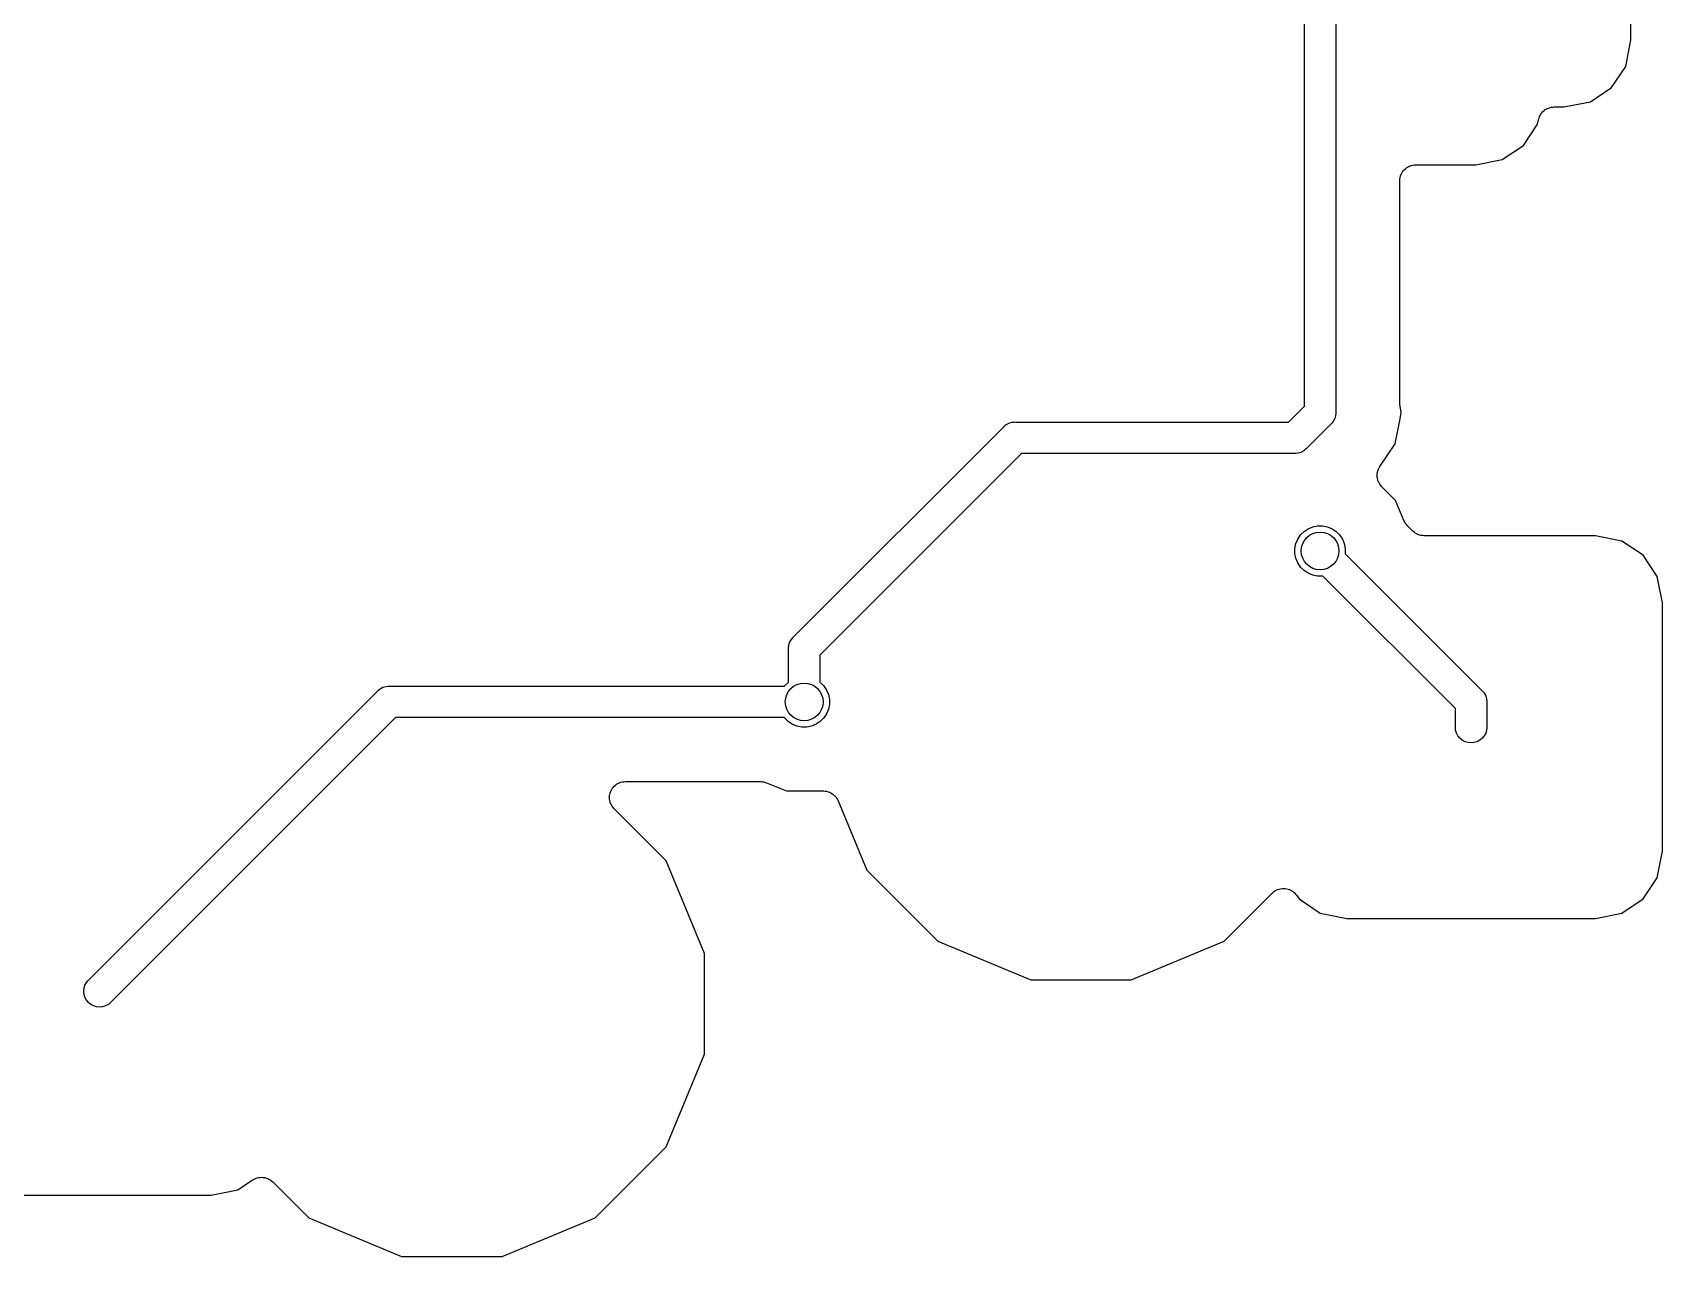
# Model space of a CAD drawing. Extents: x 0.4 to 11.3, y -7.9 to -0.4.
# Drawn here: x 4.613 to 5.123, y -3.032 to -2.649 of the extents above; entities that cross this region are included whole.
import ezdxf

# ---------------------------------------------------------------- set-up
doc = ezdxf.new("R2010")
doc.units = 0
doc.header["$MEASUREMENT"] = 0
doc.layers.add('BLACK', color=7, linetype='CONTINUOUS')

msp = doc.modelspace()

# ---------------------------------------------------------------- linework, layer by layer
at = {"layer": 'BLACK', "linetype": 'CONTINUOUS'}
for p, q in [((5.11301, -2.65108), (5.11301, -2.59301)), ((5.01083, -2.76568), (5.01083, -2.62071)), ((5.02067, -2.62697), (5.02067, -2.76748)), ((5.11136, -2.65938), (5.11301, -2.65108)), ((5.10694, -2.66599), (5.11136, -2.65938)), ((5.10032, -2.67041), (5.10694, -2.66599)), ((5.08852, -2.67211), (5.08898, -2.67206)), ((5.08898, -2.67206), (5.09203, -2.67206)), ((5.09203, -2.67206), (5.10032, -2.67041)), ((5.0838, -2.67749), (5.08408, -2.67609)), ((5.08408, -2.67609), (5.08408, -2.67606)), ((5.08408, -2.67606), (5.08408, -2.67606)), ((5.08408, -2.67606), (5.08409, -2.67606)), ((5.08409, -2.67602), (5.08424, -2.67557)), ((5.08409, -2.67606), (5.08409, -2.67602)), ((5.08424, -2.67557), (5.08437, -2.67513)), ((5.08437, -2.67513), (5.08438, -2.67511)), ((5.08438, -2.67511), (5.08439, -2.67509)), ((5.08439, -2.67509), (5.08462, -2.67468)), ((5.08462, -2.67468), (5.08484, -2.67427)), ((5.08484, -2.67427), (5.08485, -2.67425)), ((5.08485, -2.67425), (5.08486, -2.67424)), ((5.08486, -2.67424), (5.08516, -2.67388)), ((5.08516, -2.67388), (5.08546, -2.67352)), ((5.08546, -2.67352), (5.08547, -2.6735)), ((5.08547, -2.6735), (5.08549, -2.67349)), ((5.08549, -2.67349), (5.08585, -2.67319)), ((5.08585, -2.67319), (5.08622, -2.6729)), ((5.08622, -2.6729), (5.08623, -2.67289)), ((5.08623, -2.67289), (5.08625, -2.67288)), ((5.08625, -2.67288), (5.08667, -2.67266)), ((5.08667, -2.67266), (5.08708, -2.67244)), ((5.08708, -2.67244), (5.0871, -2.67244)), ((5.0871, -2.67244), (5.08711, -2.67243)), ((5.08711, -2.67243), (5.08757, -2.67229)), ((5.08757, -2.67229), (5.08801, -2.67216)), ((5.08801, -2.67216), (5.08803, -2.67216)), ((5.08803, -2.67216), (5.08805, -2.67215)), ((5.08805, -2.67215), (5.08852, -2.67211)), ((5.07938, -2.6841), (5.0838, -2.67749)), ((5.07276, -2.68852), (5.07938, -2.6841)), ((5.0413, -2.69279), (5.04152, -2.69238)), ((5.04152, -2.69238), (5.04154, -2.69237)), ((5.04154, -2.69235), (5.04185, -2.69199)), ((5.04154, -2.69237), (5.04154, -2.69235)), ((5.04185, -2.69199), (5.04215, -2.69163)), ((5.04215, -2.69163), (5.04216, -2.69162)), ((5.04216, -2.69162), (5.04217, -2.6916)), ((5.04217, -2.6916), (5.04254, -2.69131)), ((5.04254, -2.69131), (5.0429, -2.69101)), ((5.0429, -2.69101), (5.04292, -2.691)), ((5.04292, -2.691), (5.04293, -2.69099)), ((5.04293, -2.69099), (5.04335, -2.69077)), ((5.04335, -2.69077), (5.04376, -2.69055)), ((5.04376, -2.69055), (5.04378, -2.69055)), ((5.04378, -2.69055), (5.0438, -2.69054)), ((5.0438, -2.69054), (5.04425, -2.69041)), ((5.04425, -2.69041), (5.0447, -2.69027)), ((5.0447, -2.69027), (5.04472, -2.69027)), ((5.04472, -2.69027), (5.04473, -2.69026)), ((5.04473, -2.69026), (5.0452, -2.69022)), ((5.0452, -2.69022), (5.04567, -2.69017)), ((5.04567, -2.69017), (5.06447, -2.69017)), ((5.06447, -2.69017), (5.07276, -2.68852)), ((5.04067, -2.6951), (5.04072, -2.69463)), ((5.04067, -2.69514), (5.04067, -2.6951)), ((5.04067, -2.69517), (5.04067, -2.69514)), ((5.04067, -2.69514), (5.04067, -2.69514)), ((5.04067, -2.69514), (5.04067, -2.69514)), ((5.04067, -2.76477), (5.04067, -2.69517)), ((5.04072, -2.69463), (5.04077, -2.69417)), ((5.04077, -2.69417), (5.04078, -2.69415)), ((5.04078, -2.69414), (5.04092, -2.69369)), ((5.04078, -2.69415), (5.04078, -2.69414)), ((5.04092, -2.69369), (5.04106, -2.69324)), ((5.04106, -2.69324), (5.04107, -2.69322)), ((5.04107, -2.69321), (5.0413, -2.69279)), ((5.04107, -2.69322), (5.04107, -2.69321)), ((5.00584, -2.77067), (5.01083, -2.76568)), ((5.0206, -2.76868), (5.02033, -2.76957)), ((5.02067, -2.76796), (5.0206, -2.76868)), ((5.02067, -2.76748), (5.02069, -2.76772)), ((5.02069, -2.76772), (5.02067, -2.76796)), ((5.02067, -2.76796), (5.02067, -2.76796)), ((5.04071, -2.76522), (5.04067, -2.76477)), ((5.04075, -2.76568), (5.04071, -2.76522)), ((5.04077, -2.76575), (5.04075, -2.76568)), ((5.04116, -2.76772), (5.04077, -2.76575)), ((5.04077, -2.76969), (5.04116, -2.76772)), ((4.85102, -2.83791), (4.91665, -2.77228)), ((4.91665, -2.77228), (4.91681, -2.77209)), ((4.91681, -2.77209), (4.917, -2.77194)), ((4.917, -2.77194), (4.91756, -2.77148)), ((4.917, -2.77194), (4.917, -2.77194)), ((4.91756, -2.77148), (4.91765, -2.77143)), ((4.91765, -2.77143), (4.91841, -2.77102)), ((4.91841, -2.77102), (4.91934, -2.77074)), ((4.91934, -2.77074), (4.92006, -2.77067)), ((4.92006, -2.77067), (4.9203, -2.77065)), ((4.92006, -2.77067), (4.92006, -2.77067)), ((4.9203, -2.77065), (4.92055, -2.77067)), ((4.92055, -2.77067), (5.00584, -2.77067)), ((5.01906, -2.77137), (5.01152, -2.7789)), ((5.01924, -2.77121), (5.01906, -2.77137)), ((5.01952, -2.77088), (5.01924, -2.77121)), ((5.01986, -2.77046), (5.01952, -2.77088)), ((5.02032, -2.76961), (5.01986, -2.77046)), ((5.02033, -2.76957), (5.02032, -2.76961)), ((5.03922, -2.77744), (5.04077, -2.76969)), ((5.04077, -2.76969), (5.04077, -2.76969)), ((5.01137, -2.77909), (5.01062, -2.7797)), ((5.01152, -2.7789), (5.01137, -2.77909)), ((5.03444, -2.7846), (5.03922, -2.77744)), ((4.92234, -2.78051), (4.85925, -2.8436)), ((5.00763, -2.78051), (4.92234, -2.78051)), ((5.00787, -2.78054), (5.00763, -2.78051)), ((5.00812, -2.78051), (5.00787, -2.78054)), ((5.00884, -2.78044), (5.00812, -2.78051)), ((5.00812, -2.78051), (5.00812, -2.78051)), ((5.00977, -2.78016), (5.00884, -2.78044)), ((5.01062, -2.7797), (5.00977, -2.78016)), ((5.0336, -2.78733), (5.03365, -2.78686)), ((5.0336, -2.78735), (5.0336, -2.78733)), ((5.0336, -2.78737), (5.0336, -2.78735)), ((5.03364, -2.78783), (5.0336, -2.78737)), ((5.03368, -2.7883), (5.03364, -2.78783)), ((5.03365, -2.78686), (5.03369, -2.7864)), ((5.03369, -2.78832), (5.03368, -2.7883)), ((5.03369, -2.7864), (5.0337, -2.78638)), ((5.03369, -2.78834), (5.03369, -2.78832)), ((5.03382, -2.78879), (5.03369, -2.78834)), ((5.0337, -2.78636), (5.03384, -2.78591)), ((5.0337, -2.78638), (5.0337, -2.78636)), ((5.03395, -2.78924), (5.03382, -2.78879)), ((5.03384, -2.78591), (5.03398, -2.78546)), ((5.03396, -2.78925), (5.03395, -2.78924)), ((5.03397, -2.78927), (5.03396, -2.78925)), ((5.03419, -2.78969), (5.03397, -2.78927)), ((5.03398, -2.78546), (5.03399, -2.78545)), ((5.03399, -2.78543), (5.03422, -2.78501)), ((5.03399, -2.78545), (5.03399, -2.78543)), ((5.03422, -2.78501), (5.03444, -2.7846)), ((5.0344, -2.7901), (5.03419, -2.78969)), ((5.03441, -2.79012), (5.0344, -2.7901)), ((5.03442, -2.79014), (5.03441, -2.79012)), ((5.03472, -2.7905), (5.03442, -2.79014)), ((5.03501, -2.79087), (5.03472, -2.7905)), ((5.03504, -2.79089), (5.03501, -2.79087)), ((5.03506, -2.79092), (5.03504, -2.79089)), ((5.03504, -2.79089), (5.03504, -2.79089)), ((5.03504, -2.79089), (5.03504, -2.79089)), ((5.03938, -2.79523), (5.03506, -2.79092)), ((5.04195, -2.80144), (5.03938, -2.79523)), ((5.01073, -2.80491), (5.01202, -2.80405)), ((5.01202, -2.80405), (5.01345, -2.80345)), ((5.01345, -2.80345), (5.01497, -2.80315)), ((5.01497, -2.80315), (5.01652, -2.80315)), ((5.01652, -2.80315), (5.01804, -2.80345)), ((5.01804, -2.80345), (5.01948, -2.80405)), ((5.01948, -2.80405), (5.02077, -2.80491)), ((5.04217, -2.80185), (5.04195, -2.80144)), ((5.04238, -2.80225), (5.04217, -2.80185)), ((5.0424, -2.80228), (5.04238, -2.80225)), ((5.04241, -2.8023), (5.0424, -2.80228)), ((5.0427, -2.80266), (5.04241, -2.8023)), ((5.04299, -2.80302), (5.0427, -2.80266)), ((5.04303, -2.80306), (5.04299, -2.80302)), ((5.04303, -2.80307), (5.04303, -2.80306)), ((5.04303, -2.80306), (5.04303, -2.80306)), ((5.04303, -2.80306), (5.04303, -2.80306)), ((5.04479, -2.80482), (5.04303, -2.80307)), ((5.00787, -2.81025), (5.00818, -2.80873)), ((5.00818, -2.80873), (5.00877, -2.80729)), ((5.00877, -2.80729), (5.00963, -2.806)), ((5.00963, -2.806), (5.01073, -2.80491)), ((5.02077, -2.80491), (5.02186, -2.806)), ((5.02186, -2.806), (5.02273, -2.80729)), ((5.02273, -2.80729), (5.02332, -2.80873)), ((5.02332, -2.80873), (5.02362, -2.81025)), ((5.04514, -2.80511), (5.04479, -2.80482)), ((5.0455, -2.80541), (5.04514, -2.80511)), ((5.04552, -2.80542), (5.0455, -2.80541)), ((5.04554, -2.80544), (5.04552, -2.80542)), ((5.04595, -2.80565), (5.04554, -2.80544)), ((5.04635, -2.80588), (5.04595, -2.80565)), ((5.04638, -2.80589), (5.04635, -2.80588)), ((5.0464, -2.8059), (5.04638, -2.80589)), ((5.04684, -2.80603), (5.0464, -2.8059)), ((5.04728, -2.80617), (5.04684, -2.80603)), ((5.04731, -2.80618), (5.04728, -2.80617)), ((5.04733, -2.80618), (5.04731, -2.80618)), ((5.04779, -2.80623), (5.04733, -2.80618)), ((5.04825, -2.80628), (5.04779, -2.80623)), ((5.0483, -2.80628), (5.04825, -2.80628)), ((5.04832, -2.80628), (5.0483, -2.80628)), ((5.0483, -2.80628), (5.0483, -2.80628)), ((5.0483, -2.80628), (5.0483, -2.80628)), ((5.10187, -2.80628), (5.04832, -2.80628)), ((5.11017, -2.80793), (5.10187, -2.80628)), ((5.11678, -2.81235), (5.11017, -2.80793)), ((5.00787, -2.8118), (5.00787, -2.81025)), ((5.00818, -2.81332), (5.00787, -2.8118)), ((5.00877, -2.81475), (5.00818, -2.81332)), ((5.00963, -2.81604), (5.00877, -2.81475)), ((5.02362, -2.8118), (5.0236, -2.81191)), ((5.0236, -2.81191), (5.0663, -2.85462)), ((5.02362, -2.81025), (5.02362, -2.8118)), ((5.1212, -2.81897), (5.11678, -2.81235)), ((5.01073, -2.81714), (5.00963, -2.81604)), ((5.01202, -2.818), (5.01073, -2.81714)), ((5.01345, -2.8186), (5.01202, -2.818)), ((5.01497, -2.8189), (5.01345, -2.8186)), ((5.01652, -2.8189), (5.01497, -2.8189)), ((5.01664, -2.81887), (5.01652, -2.8189)), ((5.05807, -2.86031), (5.01664, -2.81887)), ((5.12285, -2.82726), (5.1212, -2.81897)), ((5.12285, -2.90502), (5.12285, -2.82726)), ((4.84948, -2.8406), (4.84976, -2.83967)), ((4.84976, -2.83967), (4.85022, -2.83882)), ((4.85022, -2.83882), (4.85083, -2.83807)), ((4.85083, -2.83807), (4.85102, -2.83791)), ((4.84939, -2.84156), (4.84941, -2.84132)), ((4.84941, -2.84181), (4.84939, -2.84156)), ((4.84941, -2.84132), (4.84948, -2.8406)), ((4.84941, -2.84132), (4.84941, -2.84132)), ((4.84941, -2.85209), (4.84941, -2.84181)), ((4.85925, -2.8436), (4.85925, -2.85209)), ((4.63021, -2.94551), (4.72076, -2.85496)), ((4.72076, -2.85496), (4.72091, -2.85477)), ((4.72091, -2.85477), (4.7211, -2.85462)), ((4.7211, -2.85462), (4.72166, -2.85416)), ((4.7211, -2.85462), (4.7211, -2.85462)), ((4.72166, -2.85416), (4.72252, -2.8537)), ((4.72166, -2.85416), (4.72166, -2.85416)), ((4.72166, -2.85416), (4.72166, -2.85416)), ((4.72252, -2.8537), (4.72344, -2.85342)), ((4.72344, -2.85342), (4.72417, -2.85335)), ((4.72417, -2.85335), (4.72441, -2.85332)), ((4.72417, -2.85335), (4.72417, -2.85335)), ((4.72441, -2.85332), (4.72465, -2.85335)), ((4.72465, -2.85335), (4.84815, -2.85335)), ((4.84815, -2.85335), (4.84821, -2.85325)), ((4.84821, -2.85325), (4.84931, -2.85215)), ((4.84931, -2.85215), (4.84941, -2.85209)), ((4.85925, -2.85209), (4.85935, -2.85215)), ((4.85935, -2.85215), (4.86045, -2.85325)), ((4.86045, -2.85325), (4.86131, -2.85454)), ((4.86131, -2.85454), (4.8619, -2.85597)), ((5.0663, -2.85462), (5.06649, -2.85477)), ((5.06649, -2.85477), (5.06664, -2.85496)), ((5.06664, -2.85496), (5.06664, -2.85496)), ((5.06664, -2.85496), (5.06693, -2.8553)), ((5.06693, -2.8553), (5.0671, -2.85552)), ((5.0671, -2.85552), (5.06756, -2.85638)), ((4.8619, -2.86056), (4.86131, -2.862)), ((4.8619, -2.85597), (4.86221, -2.85749)), ((4.86221, -2.85904), (4.8619, -2.86056)), ((4.86221, -2.85749), (4.86221, -2.85904)), ((5.05807, -2.86638), (5.05807, -2.86031)), ((5.06756, -2.85638), (5.06784, -2.8573)), ((5.06784, -2.8573), (5.06791, -2.85803)), ((5.06791, -2.85803), (5.06791, -2.85803)), ((5.06791, -2.85803), (5.06794, -2.85827)), ((5.06794, -2.85827), (5.06791, -2.85851)), ((5.06791, -2.85851), (5.06791, -2.86638)), ((4.72645, -2.86319), (4.63717, -2.95247)), ((4.84815, -2.86319), (4.72645, -2.86319)), ((4.84821, -2.86329), (4.84815, -2.86319)), ((4.84931, -2.86438), (4.84821, -2.86329)), ((4.8506, -2.86525), (4.84931, -2.86438)), ((4.85203, -2.86584), (4.8506, -2.86525)), ((4.85356, -2.86614), (4.85203, -2.86584)), ((4.85663, -2.86584), (4.85511, -2.86614)), ((4.85806, -2.86525), (4.85663, -2.86584)), ((4.85935, -2.86438), (4.85806, -2.86525)), ((4.86045, -2.86329), (4.85935, -2.86438)), ((4.86131, -2.862), (4.86045, -2.86329)), ((4.85511, -2.86614), (4.85356, -2.86614)), ((5.05814, -2.86711), (5.05807, -2.86638)), ((5.05842, -2.86803), (5.05814, -2.86711)), ((5.05888, -2.86889), (5.05842, -2.86803)), ((5.0595, -2.86964), (5.05888, -2.86889)), ((5.06024, -2.87025), (5.0595, -2.86964)), ((5.0611, -2.87071), (5.06024, -2.87025)), ((5.06203, -2.87099), (5.0611, -2.87071)), ((5.06488, -2.87071), (5.06396, -2.87099)), ((5.06574, -2.87025), (5.06488, -2.87071)), ((5.06649, -2.86964), (5.06574, -2.87025)), ((5.0671, -2.86889), (5.06649, -2.86964)), ((5.06756, -2.86803), (5.0671, -2.86889)), ((5.06784, -2.86711), (5.06756, -2.86803)), ((5.06791, -2.86638), (5.06784, -2.86711)), ((5.06299, -2.87109), (5.06203, -2.87099)), ((5.06396, -2.87099), (5.06299, -2.87109)), ((4.79365, -2.88671), (4.79379, -2.88625)), ((4.79379, -2.88625), (4.79379, -2.88624)), ((4.79379, -2.88624), (4.7938, -2.88624)), ((4.7938, -2.88624), (4.79403, -2.88582)), ((4.79403, -2.88582), (4.79425, -2.88539)), ((4.79425, -2.88539), (4.79426, -2.88539)), ((4.79426, -2.88538), (4.79457, -2.88501)), ((4.79426, -2.88539), (4.79426, -2.88538)), ((4.79457, -2.88501), (4.79488, -2.88464)), ((4.79488, -2.88464), (4.79489, -2.88463)), ((4.79488, -2.88464), (4.79488, -2.88464)), ((4.79489, -2.88463), (4.79526, -2.88433)), ((4.79526, -2.88433), (4.79563, -2.88402)), ((4.79563, -2.88402), (4.79564, -2.88402)), ((4.79564, -2.88402), (4.79565, -2.88401)), ((4.79565, -2.88401), (4.79607, -2.88379)), ((4.79607, -2.88379), (4.79649, -2.88357)), ((4.79649, -2.88357), (4.7965, -2.88356)), ((4.7965, -2.88356), (4.79651, -2.88356)), ((4.79651, -2.88356), (4.79697, -2.88342)), ((4.79697, -2.88342), (4.79743, -2.88328)), ((4.79743, -2.88328), (4.79744, -2.88328)), ((4.79744, -2.88328), (4.79745, -2.88328)), ((4.79745, -2.88328), (4.79792, -2.88324)), ((4.79792, -2.88324), (4.7984, -2.88319)), ((4.7984, -2.88319), (4.84066, -2.88319)), ((4.84066, -2.88319), (4.84067, -2.88319)), ((4.84067, -2.88319), (4.84067, -2.88319)), ((4.84067, -2.88319), (4.84067, -2.88319)), ((4.84067, -2.88319), (4.84073, -2.88319)), ((4.84073, -2.88319), (4.84119, -2.88324)), ((4.84119, -2.88324), (4.84164, -2.88329)), ((4.84164, -2.88329), (4.84167, -2.88329)), ((4.84167, -2.88329), (4.8417, -2.8833)), ((4.8417, -2.8833), (4.84214, -2.88344)), ((4.84214, -2.88344), (4.84258, -2.88357)), ((4.84258, -2.88357), (4.84879, -2.88614)), ((4.84879, -2.88614), (4.86032, -2.88614)), ((4.86032, -2.88614), (4.86034, -2.88614)), ((4.86034, -2.88614), (4.86035, -2.88614)), ((4.86035, -2.88614), (4.86035, -2.88614)), ((4.86035, -2.88614), (4.86039, -2.88614)), ((4.86039, -2.88614), (4.86086, -2.88619)), ((4.86086, -2.88619), (4.86132, -2.88624)), ((4.86132, -2.88624), (4.86134, -2.88625)), ((4.86134, -2.88625), (4.86136, -2.88625)), ((4.86136, -2.88625), (4.8618, -2.88639)), ((4.7934, -2.88814), (4.79345, -2.88766)), ((4.7934, -2.88815), (4.7934, -2.88814)), ((4.79344, -2.88863), (4.7934, -2.88815)), ((4.7934, -2.88815), (4.7934, -2.88815)), ((4.79348, -2.88911), (4.79344, -2.88863)), ((4.79345, -2.88766), (4.7935, -2.88718)), ((4.79349, -2.88912), (4.79348, -2.88911)), ((4.79349, -2.88913), (4.79349, -2.88912)), ((4.79362, -2.88958), (4.79349, -2.88913)), ((4.7935, -2.88718), (4.79351, -2.88717)), ((4.7935, -2.88718), (4.7935, -2.88718)), ((4.79351, -2.88717), (4.79365, -2.88671)), ((4.79376, -2.89005), (4.79362, -2.88958)), ((4.79376, -2.89006), (4.79376, -2.89005)), ((4.79376, -2.89005), (4.79376, -2.89005)), ((4.79399, -2.89049), (4.79376, -2.89006)), ((4.79421, -2.89091), (4.79399, -2.89049)), ((4.79421, -2.89092), (4.79421, -2.89091)), ((4.79422, -2.89093), (4.79421, -2.89092)), ((4.79452, -2.8913), (4.79422, -2.89093)), ((4.79481, -2.89167), (4.79452, -2.8913)), ((4.8618, -2.88639), (4.86225, -2.88653)), ((4.86225, -2.88653), (4.86227, -2.88654)), ((4.86227, -2.88654), (4.86229, -2.88655)), ((4.86229, -2.88655), (4.8627, -2.88677)), ((4.8627, -2.88677), (4.86311, -2.88699)), ((4.86311, -2.88699), (4.86313, -2.88701)), ((4.86313, -2.88701), (4.86314, -2.88702)), ((4.86314, -2.88702), (4.8635, -2.88731)), ((4.8635, -2.88731), (4.86386, -2.88761)), ((4.86386, -2.88761), (4.86388, -2.88763)), ((4.86388, -2.88763), (4.86389, -2.88764)), ((4.86389, -2.88764), (4.86418, -2.88801)), ((4.86418, -2.88801), (4.86448, -2.88837)), ((4.86448, -2.88837), (4.86449, -2.88839)), ((4.86449, -2.88839), (4.8645, -2.8884)), ((4.8645, -2.8884), (4.86472, -2.88882)), ((4.86472, -2.88882), (4.86494, -2.88923)), ((4.86494, -2.88923), (4.87393, -2.91092)), ((4.79483, -2.89169), (4.79481, -2.89167)), ((4.79486, -2.89172), (4.79483, -2.89169)), ((4.79483, -2.89169), (4.79483, -2.89169)), ((4.79483, -2.89169), (4.79483, -2.89169)), ((4.81111, -2.90797), (4.79486, -2.89172)), ((5.1212, -2.91332), (5.12285, -2.90502)), ((4.82315, -2.93703), (4.81111, -2.90797)), ((4.87393, -2.91092), (4.89616, -2.93316)), ((5.00292, -2.91686), (5.00338, -2.91672)), ((5.00338, -2.91672), (5.00339, -2.91672)), ((5.00339, -2.91672), (5.00341, -2.91672)), ((5.00341, -2.91672), (5.00388, -2.91668)), ((5.00388, -2.91668), (5.00435, -2.91663)), ((5.00435, -2.91663), (5.00436, -2.91663)), ((5.00436, -2.91663), (5.00438, -2.91663)), ((5.00438, -2.91663), (5.00485, -2.91668)), ((5.00485, -2.91668), (5.00532, -2.91673)), ((5.00532, -2.91673), (5.00533, -2.91674)), ((5.00533, -2.91674), (5.00535, -2.91674)), ((5.00535, -2.91674), (5.0058, -2.91688)), ((5.11678, -2.91993), (5.1212, -2.91332)), ((4.98573, -2.93316), (5.00079, -2.9181)), ((5.00079, -2.9181), (5.00082, -2.91807)), ((5.00082, -2.91807), (5.00084, -2.91805)), ((5.00082, -2.91807), (5.00082, -2.91807)), ((5.00082, -2.91807), (5.00082, -2.91807)), ((5.00084, -2.91805), (5.00121, -2.91775)), ((5.00121, -2.91775), (5.00158, -2.91746)), ((5.00158, -2.91746), (5.00159, -2.91745)), ((5.00159, -2.91745), (5.0016, -2.91744)), ((5.0016, -2.91744), (5.00202, -2.91722)), ((5.00202, -2.91722), (5.00244, -2.917)), ((5.00244, -2.917), (5.00246, -2.917)), ((5.00246, -2.917), (5.00247, -2.91699)), ((5.00247, -2.91699), (5.00292, -2.91686)), ((5.0058, -2.91688), (5.00625, -2.91702)), ((5.00625, -2.91702), (5.00627, -2.91703)), ((5.00627, -2.91703), (5.00628, -2.91703)), ((5.00628, -2.91703), (5.0067, -2.91726)), ((5.0067, -2.91726), (5.00711, -2.91748)), ((5.00711, -2.91748), (5.00712, -2.91749)), ((5.00712, -2.91749), (5.00714, -2.9175)), ((5.00714, -2.9175), (5.0075, -2.9178)), ((5.0075, -2.9178), (5.00786, -2.9181)), ((5.00786, -2.9181), (5.00787, -2.91811)), ((5.00787, -2.91811), (5.00789, -2.91812)), ((5.00789, -2.91812), (5.00819, -2.91849)), ((5.00819, -2.91849), (5.00848, -2.91885)), ((5.00848, -2.91885), (5.0092, -2.91993)), ((5.0092, -2.91993), (5.01582, -2.92435)), ((5.11017, -2.92435), (5.11678, -2.91993)), ((5.01582, -2.92435), (5.02411, -2.926)), ((5.02411, -2.926), (5.10187, -2.926)), ((5.10187, -2.926), (5.11017, -2.92435)), ((4.82315, -2.96848), (4.82315, -2.93703)), ((4.89616, -2.93316), (4.92522, -2.9452)), ((4.95667, -2.9452), (4.98573, -2.93316)), ((4.62901, -2.94785), (4.62929, -2.94693)), ((4.62929, -2.94693), (4.62975, -2.94607)), ((4.62975, -2.94607), (4.63021, -2.94551)), ((4.92522, -2.9452), (4.95667, -2.9452)), ((4.62891, -2.94882), (4.62901, -2.94785)), ((4.62901, -2.94978), (4.62891, -2.94882)), ((4.62929, -2.95071), (4.62901, -2.94978)), ((4.62975, -2.95157), (4.62929, -2.95071)), ((4.63036, -2.95232), (4.62975, -2.95157)), ((4.63111, -2.95293), (4.63036, -2.95232)), ((4.63717, -2.95247), (4.63661, -2.95293)), ((4.63197, -2.95339), (4.63111, -2.95293)), ((4.63289, -2.95367), (4.63197, -2.95339)), ((4.63386, -2.95376), (4.63289, -2.95367)), ((4.63482, -2.95367), (4.63386, -2.95376)), ((4.63575, -2.95339), (4.63482, -2.95367)), ((4.63661, -2.95293), (4.63575, -2.95339)), ((4.81111, -2.99754), (4.82315, -2.96848)), ((4.78888, -3.01978), (4.81111, -2.99754)), ((4.67709, -3.01097), (4.68172, -3.00787)), ((4.68172, -3.00787), (4.68175, -3.00786)), ((4.68175, -3.00786), (4.68178, -3.00784)), ((4.68175, -3.00786), (4.68175, -3.00786)), ((4.68175, -3.00786), (4.68175, -3.00786)), ((4.68178, -3.00784), (4.6822, -3.00762)), ((4.6822, -3.00762), (4.68261, -3.0074)), ((4.68261, -3.0074), (4.68263, -3.0074)), ((4.68263, -3.0074), (4.68265, -3.00739)), ((4.68265, -3.00739), (4.6831, -3.00726)), ((4.6831, -3.00726), (4.68354, -3.00712)), ((4.68354, -3.00712), (4.68356, -3.00712)), ((4.68356, -3.00712), (4.68358, -3.00712)), ((4.68358, -3.00712), (4.68405, -3.00708)), ((4.68405, -3.00708), (4.68452, -3.00703)), ((4.68452, -3.00703), (4.68454, -3.00703)), ((4.68454, -3.00703), (4.68456, -3.00703)), ((4.68456, -3.00703), (4.68502, -3.00708)), ((4.68502, -3.00708), (4.68549, -3.00713)), ((4.68549, -3.00713), (4.68551, -3.00714)), ((4.68551, -3.00714), (4.68553, -3.00714)), ((4.68553, -3.00714), (4.68597, -3.00728)), ((4.68597, -3.00728), (4.68642, -3.00742)), ((4.68642, -3.00742), (4.68644, -3.00743)), ((4.68644, -3.00743), (4.68646, -3.00743)), ((4.68646, -3.00743), (4.68687, -3.00766)), ((4.68687, -3.00766), (4.68728, -3.00788)), ((4.68728, -3.00788), (4.6873, -3.00789)), ((4.6873, -3.00789), (4.68731, -3.0079)), ((4.68731, -3.0079), (4.68767, -3.0082)), ((4.68767, -3.0082), (4.68803, -3.0085)), ((4.68803, -3.0085), (4.69931, -3.01978)), ((4.59892, -3.01262), (4.6688, -3.01262)), ((4.6688, -3.01262), (4.67709, -3.01097)), ((4.69931, -3.01978), (4.72837, -3.03181)), ((4.75982, -3.03181), (4.78888, -3.01978)), ((4.72837, -3.03181), (4.75982, -3.03181))]:
    msp.add_line(p, q, dxfattribs=at)
at = {"layer": 'BLACK'}
for centre in [(5.01575, -2.81102), (4.85433, -2.85827)]:
    msp.add_circle(centre, 0.00591, dxfattribs=at)

doc.saveas('drawing.dxf')
